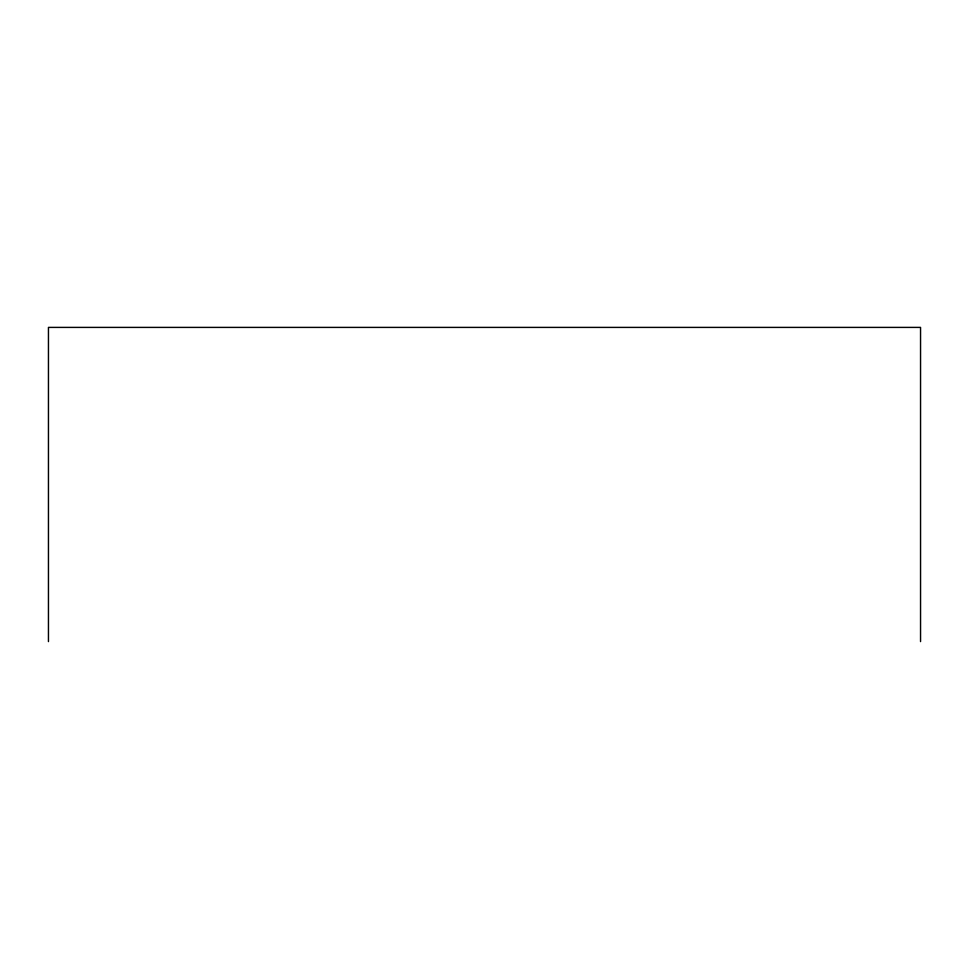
<?xml version="1.0" encoding="UTF-8"?>
<svg xmlns="http://www.w3.org/2000/svg" width="969" height="969" viewBox="0 0 969 969"><rect width="100%" height="100%" fill="white"/><g stroke="black" fill="none" stroke-linecap="round" stroke-linejoin="round"><path stroke-width="1.45" d="M920.55 641.599L920.55 327.401L48.45 327.401L48.45 641.599"/></g></svg>
